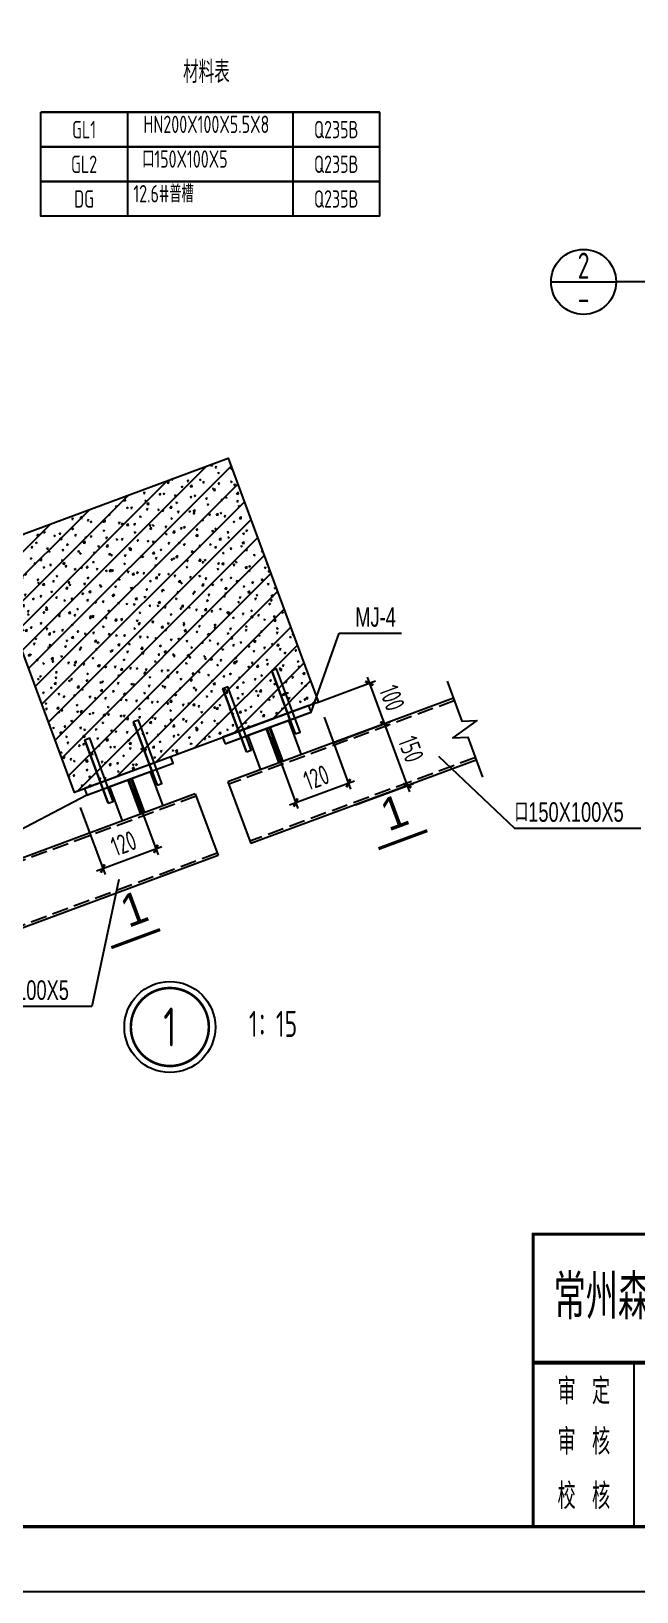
# Model space of a CAD drawing. Extents: x -803796 to -501762, y -1479216 to -846035.
# Drawn here: x -542909 to -528944, y -980495 to -944495 of the extents above; entities that cross this region are included whole.
import ezdxf
from ezdxf.enums import TextEntityAlignment as Align

# ---------------------------------------------------------------- set-up
doc = ezdxf.new("R2010")
doc.units = 0
doc.header["$LTSCALE"] = 1500
doc.linetypes.add('5102-12$0$5102-12$0$5102-12$0$DASH', pattern=[0.35, 0.25, -0.1])
doc.linetypes.add('DASHED', pattern=[19.05, 12.7, -6.35])
doc.layers.get('0').update_dxf_attribs({"linetype": 'CONTINUOUS'})
doc.layers.get('Defpoints').update_dxf_attribs({"linetype": 'CONTINUOUS'})
for name, color, linetype in [('AR-INT DECO', 140, 'CONTINUOUS'), ('BORDER', 7, 'CONTINUOUS'), ('COLUMN', 1, 'CONTINUOUS'), ('DIM', 3, 'CONTINUOUS'), ('HATCH', 254, 'CONTINUOUS'), ('NUM', 7, 'CONTINUOUS'), ('STXT_XG_END_THIN', 2, 'CONTINUOUS'), ('STXT_XG_THIN', 2, 'CONTINUOUS'), ('STXT_XG_TNDSH', 6, 'DASHED'), ('TAB', 7, 'CONTINUOUS'), ('TEXT', 7, 'CONTINUOUS'), ('THICK', 6, 'CONTINUOUS'), ('THIN', 7, 'CONTINUOUS')]:
    doc.layers.add(name, color=color, linetype=linetype)
doc.styles.add('HZ1', font='TXT', dxfattribs={"bigfont": 'hztxt'})
doc.styles.add('ME', font='')
doc.styles.add('TSSD_Dimension', font='Tssdeng.shx', dxfattribs={"width": 0.7, "bigfont": 'hztxt.shx'})
doc.styles.add('TSSD_Label', font='tj03-romans1.shx', dxfattribs={"width": 0.7, "bigfont": 'hztxt.shx'})
doc.styles.add('TSSD_NORM', font='tssdeng.shx', dxfattribs={"width": 0.7, "bigfont": 'hztxt.shx'})
doc.styles.add('TSSD_Num', font='tssdeng.shx', dxfattribs={"width": 0.7, "bigfont": 'hztxt.shx'})
doc.styles.get('ME').set_extended_font_data('SimSun')
doc.dimstyles.new('TSSD_150_150', dxfattribs={"dimtxt": 450, "dimasz": 150, "dimexe": 150, "dimexo": 375, "dimgap": 150, "dimtad": 1, "dimdec": 0, "dimzin": 0, "dimdsep": 46, "dimtxsty": 'TSSD_Dimension', "dimblk": 'ARCHTICK', "dimblk1": 'ARCHTICK', "dimblk2": 'ARCHTICK', "dimcen": 0, "dimdle": 150, "dimclrt": 7, "dimadec": 0, "dimazin": 0, "dimtfac": 1, "dimtdec": 0, "dimtix": 1, "dimtmove": 2, "dimatfit": 3, "dimfxl": 1, "dimtolj": 1, "dimtzin": 0, "dimarcsym": 0})
doc.dimstyles.new('TSSD_15_150', dxfattribs={"dimtxt": 450, "dimasz": 150, "dimexe": 150, "dimexo": 375, "dimgap": 150, "dimtad": 1, "dimdec": 0, "dimlfac": 0.1, "dimzin": 0, "dimdsep": 46, "dimtxsty": 'TSSD_Dimension', "dimblk": 'ARCHTICK', "dimblk1": 'ARCHTICK', "dimblk2": 'ARCHTICK', "dimcen": 0, "dimdle": 150, "dimclrt": 7, "dimadec": 0, "dimazin": 0, "dimtfac": 1, "dimtdec": 0, "dimtix": 1, "dimtmove": 2, "dimatfit": 3, "dimfxl": 1, "dimtolj": 1, "dimtzin": 0, "dimarcsym": 0})

# ---------------------------------------------------------------- blocks, each defined once
blk = doc.blocks.new('A$C5A080358')
at = {"color": 3}
blk.add_line((-12512, 1749, -3), (-12512, 5535, -3), dxfattribs=at)
at = {"color": 3, "elevation": -3}
for points, const_width in [([(-14841, 1749), (13231, 1749), (13231, 8499), (-14841, 8499), (-14841, 1749)], 75), ([(-3599, 5535), (-14841, 5535)], 90), ([(-3599, 4260), (-14841, 4260)], 0.15), ([(-3599, 3060), (-14841, 3060)], 0.15)]:
    blk.add_lwpolyline(points, dxfattribs=dict(at, const_width=const_width))
at = {"color": 0}
for s, height, style, width, p in [('常州森禾钢结构设计有限公司', 906.63, 'ME', 0.6, (-14369, 6635, -3)), ('审 定', 600, 'HZ1', 0.7, (-14278, 4576, -3)), ('审 核', 600, 'HZ1', 0.7, (-14278, 3411, -3)), ('校 核', 600, 'HZ1', 0.7, (-14278, 2155, -3))]:
    blk.add_text(s, height=height, dxfattribs=dict(at, style=style, width=width)).set_placement(p)
blk = doc.blocks.new('_ArchTick')
at = {"color": 0, "linetype": 'ByBlock', "const_width": 0.4}
blk.add_lwpolyline([(-0.5, -0.5), (0.5, 0.5)], dxfattribs=at)
blk = doc.blocks.new('*D228')
at = {"layer": 'Defpoints', "color": 0, "transparency": 16777216}
for p in [(-536659, -960109), (-534765, -960474), (-536311, -961046)]:
    blk.add_point(p, dxfattribs=at)
at = {"layer": 'DIM', "color": 0, "lineweight": -2, "transparency": 16777216}
for p, q in [((-535164, -959395), (-534712, -960614)), ((-536307, -959978), (-534971, -959484)), ((-535960, -960916), (-534624, -960421))]:
    blk.add_line(p, q, dxfattribs=at)
at = {"layer": 'DIM', "color": 0, "lineweight": -2, "transparency": 16777216, "xscale": 150, "yscale": 150, "zscale": 150}
for p, rotation in [((-535112, -959536), 110.3262452273183), ((-534765, -960474), 290.3262452273182)]:
    blk.add_blockref('_ArchTick', p, dxfattribs=dict(at, rotation=rotation))
at = {"layer": 'DIM', "color": 7, "transparency": 16777216, "insert": (-534587, -959874), "char_height": 450, "attachment_point": 5, "rotation": 290.3262, "style": 'TSSD_Dimension'}
blk.add_mtext('\\A1;100', dxfattribs=at)
blk = doc.blocks.new('*D229')
at = {"layer": 'Defpoints', "color": 0, "transparency": 16777216}
for p in [(-536311, -961046), (-534237, -961899), (-535783, -962472)]:
    blk.add_point(p, dxfattribs=at)
at = {"layer": 'DIM', "color": 0, "lineweight": -2, "transparency": 16777216}
for p, q in [((-535960, -960916), (-534624, -960421)), ((-534817, -960333), (-534184, -962040)), ((-535432, -962342), (-534096, -961847))]:
    blk.add_line(p, q, dxfattribs=at)
at = {"layer": 'DIM', "color": 0, "lineweight": -2, "transparency": 16777216, "xscale": 150, "yscale": 150, "zscale": 150}
for p, rotation in [((-534765, -960474), 110.3262452272282), ((-534237, -961899), 290.3262452272282)]:
    blk.add_blockref('_ArchTick', p, dxfattribs=dict(at, rotation=rotation))
at = {"layer": 'DIM', "color": 7, "transparency": 16777216, "insert": (-534149, -961056), "char_height": 450, "attachment_point": 5, "rotation": 290.3262, "style": 'TSSD_Dimension'}
blk.add_mtext('\\A1;150', dxfattribs=at)
blk = doc.blocks.new('ts_idx2')
at = {"color": 0, "linetype": 'ByBlock', "lineweight": -2, "const_width": 0.0333}
blk.add_lwpolyline([(-0.5, 0, 1), (0.5, 0, 1)], format="xyb", close=True, dxfattribs=at)
at = {"color": 0, "linetype": 'ByBlock', "lineweight": -2}
blk.add_circle((0, 0), 0.583, dxfattribs=at)
at = {"color": 0, "linetype": 'ByBlock', "lineweight": -2, "style": 'TSSD_Num', "width": 0.7}
blk.add_attdef('A', text='', height=0.5, dxfattribs=at).set_placement((0, 0), align=Align.MIDDLE_CENTER)
blk = doc.blocks.new('ts_idx')
at = {"color": 0, "linetype": 'ByBlock', "lineweight": -2}
blk.add_line((-0.5, 0), (0.5, 0), dxfattribs=at)
blk.add_circle((0, 0), 0.5, dxfattribs=at)
at = {"color": 0, "linetype": 'ByBlock', "lineweight": -2, "style": 'TSSD_Num', "width": 0.7}
for tag, p in [('1', (0, 0.25)), ('A', (0, -0.25))]:
    blk.add_attdef(tag, text='', height=0.4, dxfattribs=at).set_placement(p, align=Align.MIDDLE_CENTER)
blk = doc.blocks.new('*D581')
at = {"layer": 'Defpoints', "color": 0, "transparency": 16777216}
for p in [(-536284, -959970), (-537500, -960417), (-535595, -961841)]:
    blk.add_point(p, dxfattribs=at)
at = {"layer": 'DIM', "color": 0, "lineweight": -2, "transparency": 16777216}
for p, q in [((-536154, -960322), (-535543, -961982)), ((-537370, -960769), (-536760, -962429)), ((-536952, -962340), (-535454, -961790))]:
    blk.add_line(p, q, dxfattribs=at)
at = {"layer": 'DIM', "color": 0, "lineweight": -2, "transparency": 16777216, "xscale": 150, "yscale": 150, "zscale": 150}
for p, rotation in [((-535595, -961841), 20.19178165619524), ((-536811, -962289), 200.1917816561952)]:
    blk.add_blockref('_ArchTick', p, dxfattribs=dict(at, rotation=rotation))
at = {"layer": 'DIM', "color": 7, "transparency": 16777216, "insert": (-536333, -961713), "char_height": 450, "attachment_point": 5, "rotation": 20.1918, "style": 'TSSD_Dimension'}
blk.add_mtext('\\A1;120', dxfattribs=at)
blk = doc.blocks.new('*D582')
at = {"layer": 'Defpoints', "color": 0, "transparency": 16777216}
for p in [(-540684, -961600), (-541910, -962054), (-540034, -963356)]:
    blk.add_point(p, dxfattribs=at)
at = {"layer": 'DIM', "color": 0, "lineweight": -2, "transparency": 16777216}
for p, q in [((-540554, -961952), (-539982, -963497)), ((-541780, -962406), (-541207, -963951)), ((-541400, -963862), (-539893, -963304))]:
    blk.add_line(p, q, dxfattribs=at)
at = {"layer": 'DIM', "color": 0, "lineweight": -2, "transparency": 16777216, "xscale": 150, "yscale": 150, "zscale": 150}
for p, rotation in [((-540034, -963356), 20.32624522731134), ((-541259, -963810), 200.3262452273113)]:
    blk.add_blockref('_ArchTick', p, dxfattribs=dict(at, rotation=rotation))
at = {"layer": 'DIM', "color": 7, "transparency": 16777216, "insert": (-540777, -963231), "char_height": 450, "attachment_point": 5, "rotation": 20.3262, "style": 'TSSD_Dimension'}
blk.add_mtext('\\A1;120', dxfattribs=at)

msp = doc.modelspace()

# ---------------------------------------------------------------- hatches: boundary and pattern name
at = {"layer": 'HATCH'}
h = msp.add_hatch(dxfattribs=at)
h.set_pattern_fill('ARMOREDW', color=256, scale=50, style=0)
h.set_pattern_definition([(50, (0, 71391.7), (358.63009, -31.37607), [37.5, -412.5]), (355, (0, 71391.7), (-69.37567, 376.09607), [30, -330]), (100.4514, (29.9, 71389.08), (289.25469, 344.71977), [31.8701, -350.57106]), (46.1842, (0, 71491.7), (533.62052, -82.7595), [56.25, -618.75]), (96.6356, (44.47, 71484.8), (467.33135, 487.05894), [47.80514, -525.8565]), (351.1842, (0, 71491.7), (467.33097, 487.0593), [45, -495]), (21, (50, 71466.7), (298.453526, -201.309445), [37.5, -412.5]), (326, (50, 71466.7), (121.65767, 362.57502), [30, -330]), (71.4514, (74.87, 71449.92), (420.11131, 161.26525), [31.8701, -350.57106]), (45, (0, 71391.7), (-282.84271, 282.84271), [])])
h.paths.add_polyline_path([(-536283.5, -959969.8), (-541909.9, -962054), (-543994.1, -956427.6), (-538367.7, -954343.4), (-536457.2, -959500.9)])

# ---------------------------------------------------------------- linework, layer by layer
at = {"layer": 'AR-INT DECO'}
for p, q in [((-536821.9, -960704.3), (-537361.7, -959247.1)), ((-536709.4, -960662.6), (-537249.2, -959205.4)), ((-537947.2, -961121.1), (-538487, -959663.9)), ((-537834.7, -961079.4), (-538374.4, -959622.3)), ((-536283.5, -959969.8), (-541909.9, -962054)), ((-533172.1, -959883.6), (-538374.3, -961810.7)), ((-540006.6, -961887.2), (-540546.3, -960430)), ((-539894, -961845.5), (-540433.8, -960388.4)), ((-536509.3, -960224), (-538384.7, -960918.8)), ((-536509.3, -960224), (-538384.7, -960918.8)), ((-541019.3, -962262.4), (-541559.1, -960805.2)), ((-537493.9, -960588.8), (-537202.1, -961376.5)), ((-537400.1, -960554), (-537108.3, -961341.7)), ((-541131.8, -962304.1), (-541671.6, -960846.9)), ((-539693.9, -961407), (-541569.4, -962101.7)), ((-539693.9, -961407), (-541569.4, -962101.7)), ((-532644.1, -961309), (-537846.3, -963236)), ((-540682.2, -961769.8), (-540390.4, -962557.5)), ((-540588.4, -961735.1), (-540296.6, -962522.8)), ((-538374.3, -961810.7), (-537846.3, -963236)), ((-539124.4, -962088.6), (-544326.6, -964015.6)), ((-539124.4, -962088.6), (-538596.4, -963513.9)), ((-538596.4, -963513.9), (-543798.6, -965441))]:
    msp.add_line(p, q, dxfattribs=at)
at = {"layer": 'AR-INT DECO', "linetype": '5102-12$0$5102-12$0$5102-12$0$DASH'}
for p, q in [((-533151.2, -959939.9), (-538353.4, -961866.9)), ((-532664.9, -961252.7), (-537867.1, -963179.8)), ((-539103.6, -962144.8), (-544305.8, -964071.9)), ((-538617.3, -963457.6), (-543819.5, -965384.7))]:
    msp.add_line(p, q, dxfattribs=at)
at = {"layer": 'AR-INT DECO'}
for points in [[(-536821.9, -960704.3), (-536709.4, -960662.6), (-537249.2, -959205.4), (-537361.7, -959247.1)], [(-537947.2, -961121.1), (-537834.7, -961079.4), (-538374.4, -959622.3), (-538487, -959663.9)], [(-538438.4, -960933.1), (-536449.5, -960201), (-536505.1, -960050.9), (-538494, -960783.1)], [(-540006.6, -961887.2), (-539894, -961845.5), (-540433.8, -960388.4), (-540546.3, -960430)], [(-541131.8, -962304.1), (-541019.3, -962262.4), (-541559.1, -960805.2), (-541671.6, -960846.9)], [(-541623.1, -962116), (-539634.1, -961383.9), (-539689.7, -961233.9), (-541678.7, -961966)]]:
    msp.add_lwpolyline(points, close=True, dxfattribs=at)
at = {"layer": 'BORDER', "elevation": -3.1}
msp.add_lwpolyline([(-590861.8, -980495.1), (-590861.8, -917495.1), (-501761.8, -917495.1), (-501761.8, -980495.1)], close=True, dxfattribs=at)
at = {"layer": 'BORDER', "const_width": 75, "elevation": -3.1}
msp.add_lwpolyline([(-587111.8, -978995.1), (-587111.8, -918995.1), (-503261.8, -918995.1), (-503261.8, -978995.1)], close=True, dxfattribs=at)
at = {"layer": 'COLUMN'}
msp.add_lwpolyline([(-536283.5, -959969.8), (-541909.9, -962054), (-543994.1, -956427.6), (-538367.7, -954343.4), (-536457.2, -959500.9)], close=True, dxfattribs=at)
at = {"layer": 'STXT_XG_END_THIN'}
for p, q in [((-536978.1, -960397.7), (-537915.9, -960745.1)), ((-540166.4, -961578.8), (-541104.1, -961926.1)), ((-540162.8, -961580.7), (-541100.5, -961928))]:
    msp.add_line(p, q, dxfattribs=at)
at = {"layer": 'STXT_XG_THIN'}
for p, q in [((-536978.1, -960397.7), (-536686.3, -961185.4)), ((-537915.9, -960745.1), (-537624.1, -961532.8)), ((-540166.4, -961578.8), (-539874.6, -962366.5)), ((-541104.1, -961926.1), (-540812.4, -962713.8))]:
    msp.add_line(p, q, dxfattribs=at)
at = {"layer": 'STXT_XG_TNDSH'}
for p, q in [((-537472.8, -960581), (-537181, -961368.6)), ((-537421.2, -960561.9), (-537129.4, -961349.5)), ((-540661.1, -961762), (-540369.3, -962549.7)), ((-540609.5, -961742.9), (-540317.7, -962530.6))]:
    msp.add_line(p, q, dxfattribs=at)
at = {"layer": 'TAB'}
for p, q in [((-540689.4, -946364.1, -3.1), (-540689.4, -947164.1, -3.1)), ((-536875.6, -946364.1, -3.1), (-536875.6, -947164.1, -3.1)), ((-540689.4, -947164.1, -3.1), (-540689.4, -948764.1, -3.1)), ((-536875.6, -947164.1, -3.1), (-536875.6, -948764.1, -3.1))]:
    msp.add_line(p, q, dxfattribs=at)
at = {"layer": 'TAB', "elevation": -3.1}
for points in [[(-542689.4, -946364.1), (-534875.6, -946364.1), (-534875.6, -947164.1), (-542689.4, -947164.1)], [(-542689.4, -946364.1), (-534875.6, -946364.1), (-534875.6, -946364.1), (-542689.4, -946364.1)], [(-542689.4, -947164.1), (-534875.6, -947164.1), (-534875.6, -947964.1), (-542689.4, -947964.1)], [(-542689.4, -947964.1), (-534875.6, -947964.1), (-534875.6, -947964.1), (-542689.4, -947964.1)], [(-542689.4, -947964.1), (-534875.6, -947964.1), (-534875.6, -948764.1), (-542689.4, -948764.1)]]:
    msp.add_lwpolyline(points, close=True, dxfattribs=at)
at = {"layer": 'TEXT'}
for p, q in [((-536449.2, -960201.8), (-535806.2, -958382.9)), ((-535806.2, -958382.9), (-534370.9, -958382.9)), ((-533516.8, -961216.4), (-531762.3, -962881.9)), ((-541623.1, -962116), (-543658.4, -963179.3)), ((-531762.3, -962881.9), (-528851.5, -962881.9)), ((-540887.6, -964067.1), (-541512.2, -966990.7)), ((-541512.2, -966990.7), (-544555.3, -966990.7))]:
    msp.add_line(p, q, dxfattribs=at)
at = {"layer": 'THICK', "const_width": 75}
for points in [[(-534899.2, -963353), (-533773.9, -962936.2)], [(-539936.7, -965219), (-541062, -965635.9)]]:
    msp.add_lwpolyline(points, dxfattribs=at)
at = {"layer": 'THIN'}
msp.add_line((-527867.3, -950277.4), (-529420.5, -950277.4), dxfattribs=at)
msp.add_lwpolyline([(-533318, -959489.8), (-532975.8, -960413.4), (-532629.9, -960397.3), (-533186.3, -960795.3), (-532840.3, -960779.1), (-532498.2, -961702.8)], dxfattribs=at)

# ---------------------------------------------------------------- block references
at = {"layer": 'TEXT'}
msp.add_blockref('A$C5A080358', (-516493, -980744.5), dxfattribs=at)
at = {"layer": 'THIN'}
ref = msp.add_blockref('ts_idx', (-530170.5, -950277.4), dxfattribs=dict(at, xscale=1500, yscale=1500, zscale=1500))
ref.add_attrib('2', '2', dxfattribs={"height": 600, "style": 'TSSD_Num', "width": 0.7}).set_placement((-530170.5, -949902.4), align=Align.MIDDLE_CENTER)
ref.add_attrib('-', '-', dxfattribs={"height": 600, "style": 'TSSD_Num', "width": 0.7}).set_placement((-530170.5, -950652.4), align=Align.MIDDLE_CENTER)
ref = msp.add_blockref('ts_idx2', (-539711.6, -967466.7), dxfattribs=dict(at, xscale=1800, yscale=1800, zscale=1800))
ref.add_attrib('1', '1', dxfattribs={"height": 900, "style": 'TSSD_Num', "width": 0.7}).set_placement((-539711.6, -967466.7), align=Align.MIDDLE_CENTER)

# ---------------------------------------------------------------- texts
at = {"layer": 'NUM', "style": 'TSSD_NORM', "width": 0.7}
msp.add_text(' 1：15', height=600, dxfattribs=at).set_placement((-538142.4, -967875), align=Align.BOTTOM_LEFT)
at = {"layer": 'TAB', "style": 'TSSD_NORM', "width": 0.7}
for s, height, p in [('材料表', 511.5, (-538868.7, -945843.1, -3.1)), ('HN200X100X5.5X8', 400.5, (-538869.9, -946964.1, -3.1)), ('口150X100X5', 400.5, (-539364.3, -947764.1, -3.1)), ('12.6#普槽', 400.5, (-539857.8, -948564.1, -3.1))]:
    msp.add_text(s, height=height, dxfattribs=at).set_placement(p, align=Align.BOTTOM_CENTER)
for s, p in [('GL1', (-541689.4, -946764.1, -3.1)), ('Q235B', (-535875.6, -946764.1, -3.1)), ('GL2', (-541689.4, -947564.1, -3.1)), ('Q235B', (-535875.6, -947564.1, -3.1)), ('DG', (-541689.4, -948364.1, -3.1)), ('Q235B', (-535875.6, -948364.1, -3.1))]:
    msp.add_text(s, height=400, dxfattribs=at).set_placement(p, align=Align.MIDDLE_CENTER)
at = {"layer": 'TEXT', "style": 'TSSD_Label', "width": 0.7}
for s, p in [('MJ-4', (-535435.9, -958232.9)), ('口150X100X5', (-531762.3, -962731.9)), ('口150X100X5', (-544555.3, -966840.7))]:
    msp.add_text(s, height=450, dxfattribs=at).set_placement(p)
at = {"layer": 'THICK', "style": 'TSSD_Label'}
for p in [(-534670.9, -962961.8), (-540670.3, -965184.2)]:
    msp.add_text('1', height=750, rotation=20.32625, dxfattribs=at).set_placement(p)

# ---------------------------------------------------------------- dimensions: what is measured, and where the dimension line sits
at = {"layer": 'DIM'}
dim = msp.add_aligned_dim(p1=(-536658.6, -960108.7), p2=(-536311.3, -961046.5), distance=1649.4, dimstyle='TSSD_15_150', dxfattribs=at)
dim.commit()
dim.dimension.update_dxf_attribs({"geometry": '*D228', "text_midpoint": (-534586.6, -959874.4)})
for p1, p2, distance, picture, middle in [((-537499.6, -960417), (-536283.5, -959969.8), -1994.1, '*D581', (-536332.7, -961713)), ((-541909.9, -962054), (-540684.2, -961599.9), -1872.6, '*D582', (-540776.8, -963231.3))]:
    dim = msp.add_aligned_dim(p1=p1, p2=p2, distance=distance, text='120', dimstyle='TSSD_150_150', dxfattribs=at)
    dim.commit()
    dim.dimension.update_dxf_attribs({"geometry": picture, "text_midpoint": middle})
dim = msp.add_linear_dim(base=(-534236.6, -961898.9), p1=(-536311.3, -961046.5), p2=(-535783.3, -962471.8), angle=110.32625, text='150', dimstyle='TSSD_15_150', dxfattribs=at)
dim.commit()
dim.dimension.update_dxf_attribs({"geometry": '*D229', "text_midpoint": (-534148.9, -961055.9)})

doc.saveas('drawing.dxf')
